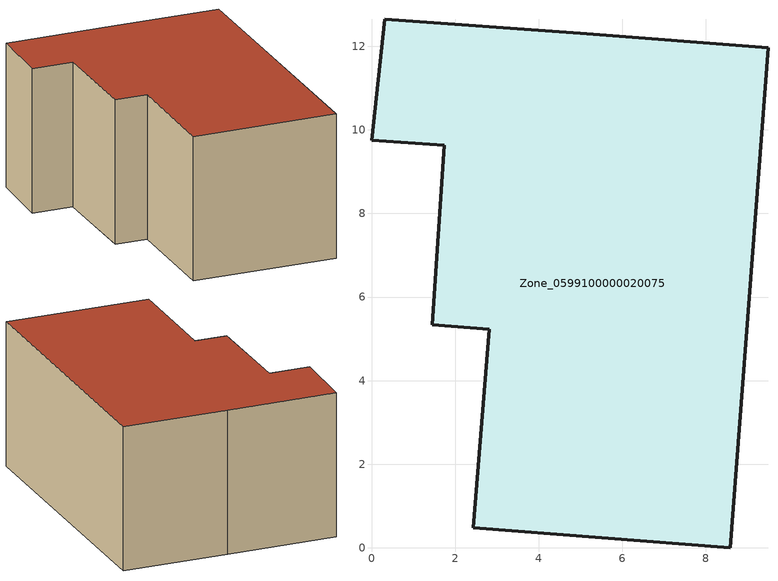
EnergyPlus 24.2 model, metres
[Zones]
Zone_0599100000020075
 floor ground (C_G): 2.82,5.23 1.46,5.34 1.75,9.63 0,9.75 0.32,12.65 5,12.32 9.49,11.97 8.58,0 2.44,0.48 z7.57
 wall outside (C_F): 5,12.32 0.32,12.65 0,9.75 1.75,9.63 1.46,5.34 2.82,5.23 2.44,0.48 8.58,0 9.49,11.97 5,12.32 z7.57:13.77
 roof outside (C_R): 8.58,0 9.49,11.97 5,12.32 0.32,12.65 0,9.75 1.75,9.63 1.46,5.34 2.82,5.23 2.44,0.48 z13.77
[BUILDING]
Pand.0599100000020075: North Axis=0; Terrain=City; Loads Convergence Tolerance Value=0.04; Temperature Convergence Tolerance Value=0.4; Solar Distribution=FullExterior; Maximum Number of Warmup Days=25; Minimum Number of Warmup Days=1
[Site:Location]
Rotterdam.The.Hague.AP_ZH_NLD Design_Conditions: Latitude=51.96; Longitude=4.45; Time Zone=1; Elevation=-4.5
[SITE:GROUNDTEMPERATURE:BUILDINGSURFACE]
18, 18, 18, 18, 18, 18, 18, 18, 18, 18, 18, 18
[MATERIAL] Thermal Absorptance=0.9; Solar Absorptance=0.7; Visible Absorptance=0.7
Name | Roughness | Thickness | Conductivity | Density | Specific Heat
G.TI.1946 | MediumSmooth | 0.15 | 1 | 540 | 1210
F.TI.1946 | Rough | 0.3 | 0.857143 | 1920 | 840
R.TI.1946 | MediumRough | 0.2 | 0.1 | 1500 | 1000
[CONSTRUCTION]
C_G: G.TI.1946
C_F: F.TI.1946
C_R: R.TI.1946
[ZONE]
Zone_0599100000020075: Type=1; Multiplier=1; Ceiling Height=Autocalculate; Volume=Autocalculate; Floor Area=autocalculate; Part of Total Floor Area=Yes
[ZONEINFILTRATION:DESIGNFLOWRATE]
Infil_Zone_0599100000020075: Zone or ZoneList or Space or SpaceList=Zone_0599100000020075; Schedule=AlwaysOn; Design Flow Rate Calculation Method=Flow/Area; Flow Rate per Floor Area=0.003; Constant Term Coefficient=1; Temperature Term Coefficient=0; Velocity Term Coefficient=0; Velocity Squared Term Coefficient=0
[HVACTEMPLATE:ZONE:IDEALLOADSAIRSYSTEM]
Zone_0599100000020075: Maximum Heating Supply Air Temperature=50; Minimum Cooling Supply Air Temperature=13; Maximum Heating Supply Air Humidity Ratio=0.0156; Minimum Cooling Supply Air Humidity Ratio=0.0077; Heating Limit=NoLimit; Cooling Limit=NoLimit; Dehumidification Control Type=ConstantSensibleHeatRatio; Cooling Sensible Heat Ratio=0.7; Dehumidification Setpoint=60; Humidification Control Type=None; Humidification Setpoint=30; Outdoor Air Method=None; Outdoor Air Flow Rate per Person=0.00944; Outdoor Air Flow Rate per Zone Floor Area=0; Outdoor Air Flow Rate per Zone=0; Demand Controlled Ventilation Type=None; Outdoor Air Economizer Type=NoEconomizer; Heat Recovery Type=None; Sensible Heat Recovery Effectiveness=0.7; Latent Heat Recovery Effectiveness=0.65
[ZONECONTROL:THERMOSTAT]
ThermostatControl_Zone_0599100000020075: Zone or ZoneList=Zone_0599100000020075; Control Type Schedule=DualSetpointControlType; Control 1=Thermostat_Zone_0599100000020075; Temperature Difference Between Cutout And Setpoint=0
[THERMOSTATSETPOINT:DUALSETPOINT]
Thermostat_Zone_0599100000020075: Heating Setpoint Temperature Schedule=HeatingSetpoint_Zone_0599100000020075; Cooling Setpoint Temperature Schedule=CoolingSetpoint_Zone_0599100000020075
[SCHEDULE:COMPACT]
HeatingSetpoint_Zone_0599100000020075: Through: 12/31, For: AllDays, Until: 24:00, 21
CoolingSetpoint_Zone_0599100000020075: Through: 12/31, For: AllDays, Until: 24:00, 24
DualSetpointControlType: Through: 12/31, For: AllDays, Until: 24:00, 4
AlwaysOn: Through: 12/31, For: AllDays, Until: 24:00, 1
